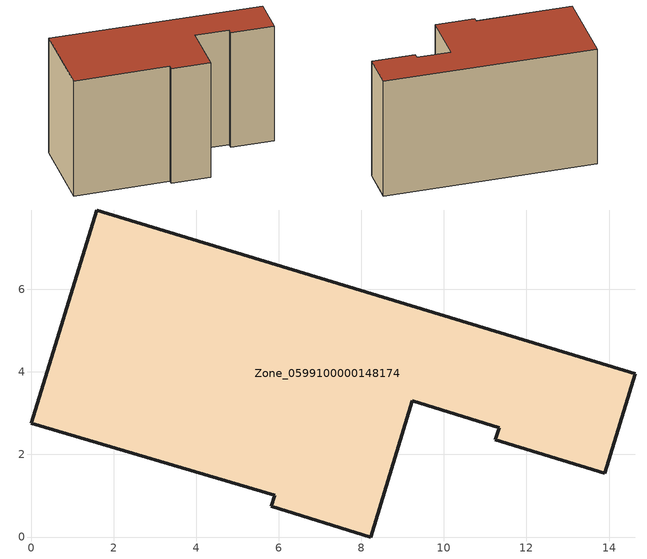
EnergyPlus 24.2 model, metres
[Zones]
Zone_0599100000148174
 floor ground (C_G): 14.64,3.95 13.9,1.54 11.25,2.35 11.34,2.65 9.23,3.3 8.23,0 5.82,0.74 5.9,1.01 0,2.76 1.59,7.92 z0
 wall outside (C_F): 8.23,0 9.23,3.3 11.34,2.65 11.25,2.35 13.9,1.54 14.64,3.95 1.59,7.92 0,2.76 5.9,1.01 5.82,0.74 8.23,0 z0:8.15
 roof outside (C_R): 11.25,2.35 13.9,1.54 14.64,3.95 1.59,7.92 0,2.76 5.9,1.01 5.82,0.74 8.23,0 9.23,3.3 11.34,2.65 z8.15
[BUILDING]
Pand.0599100000148174: North Axis=0; Terrain=City; Loads Convergence Tolerance Value=0.04; Temperature Convergence Tolerance Value=0.4; Solar Distribution=FullExterior; Maximum Number of Warmup Days=25; Minimum Number of Warmup Days=1
[Site:Location]
Rotterdam.The.Hague.AP_ZH_NLD Design_Conditions: Latitude=51.96; Longitude=4.45; Time Zone=1; Elevation=-4.5
[SITE:GROUNDTEMPERATURE:BUILDINGSURFACE]
18, 18, 18, 18, 18, 18, 18, 18, 18, 18, 18, 18
[MATERIAL] Thermal Absorptance=0.9; Solar Absorptance=0.7; Visible Absorptance=0.7
Name | Roughness | Thickness | Conductivity | Density | Specific Heat
G.TI.1975-1991 | MediumSmooth | 0.15 | 0.288461 | 540 | 1210
F.TI.1975-1991 | Rough | 0.3 | 0.230769 | 1920 | 840
R.TI.1975-1991 | MediumRough | 0.2 | 0.153846 | 1500 | 1000
[CONSTRUCTION]
C_G: G.TI.1975-1991
C_F: F.TI.1975-1991
C_R: R.TI.1975-1991
[ZONE]
Zone_0599100000148174: Type=1; Multiplier=1; Ceiling Height=Autocalculate; Volume=Autocalculate; Floor Area=autocalculate; Part of Total Floor Area=Yes
[ZONEINFILTRATION:DESIGNFLOWRATE]
Infil_Zone_0599100000148174: Zone or ZoneList or Space or SpaceList=Zone_0599100000148174; Schedule=AlwaysOn; Design Flow Rate Calculation Method=Flow/Area; Flow Rate per Floor Area=0.003; Constant Term Coefficient=1; Temperature Term Coefficient=0; Velocity Term Coefficient=0; Velocity Squared Term Coefficient=0
[HVACTEMPLATE:ZONE:IDEALLOADSAIRSYSTEM]
Zone_0599100000148174: Maximum Heating Supply Air Temperature=50; Minimum Cooling Supply Air Temperature=13; Maximum Heating Supply Air Humidity Ratio=0.0156; Minimum Cooling Supply Air Humidity Ratio=0.0077; Heating Limit=NoLimit; Cooling Limit=NoLimit; Dehumidification Control Type=ConstantSensibleHeatRatio; Cooling Sensible Heat Ratio=0.7; Dehumidification Setpoint=60; Humidification Control Type=None; Humidification Setpoint=30; Outdoor Air Method=None; Outdoor Air Flow Rate per Person=0.00944; Outdoor Air Flow Rate per Zone Floor Area=0; Outdoor Air Flow Rate per Zone=0; Demand Controlled Ventilation Type=None; Outdoor Air Economizer Type=NoEconomizer; Heat Recovery Type=None; Sensible Heat Recovery Effectiveness=0.7; Latent Heat Recovery Effectiveness=0.65
[ZONECONTROL:THERMOSTAT]
ThermostatControl_Zone_0599100000148174: Zone or ZoneList=Zone_0599100000148174; Control Type Schedule=DualSetpointControlType; Control 1=Thermostat_Zone_0599100000148174; Temperature Difference Between Cutout And Setpoint=0
[THERMOSTATSETPOINT:DUALSETPOINT]
Thermostat_Zone_0599100000148174: Heating Setpoint Temperature Schedule=HeatingSetpoint_Zone_0599100000148174; Cooling Setpoint Temperature Schedule=CoolingSetpoint_Zone_0599100000148174
[SCHEDULE:COMPACT]
HeatingSetpoint_Zone_0599100000148174: Through: 12/31, For: AllDays, Until: 24:00, 21
CoolingSetpoint_Zone_0599100000148174: Through: 12/31, For: AllDays, Until: 24:00, 24
DualSetpointControlType: Through: 12/31, For: AllDays, Until: 24:00, 4
AlwaysOn: Through: 12/31, For: AllDays, Until: 24:00, 1
